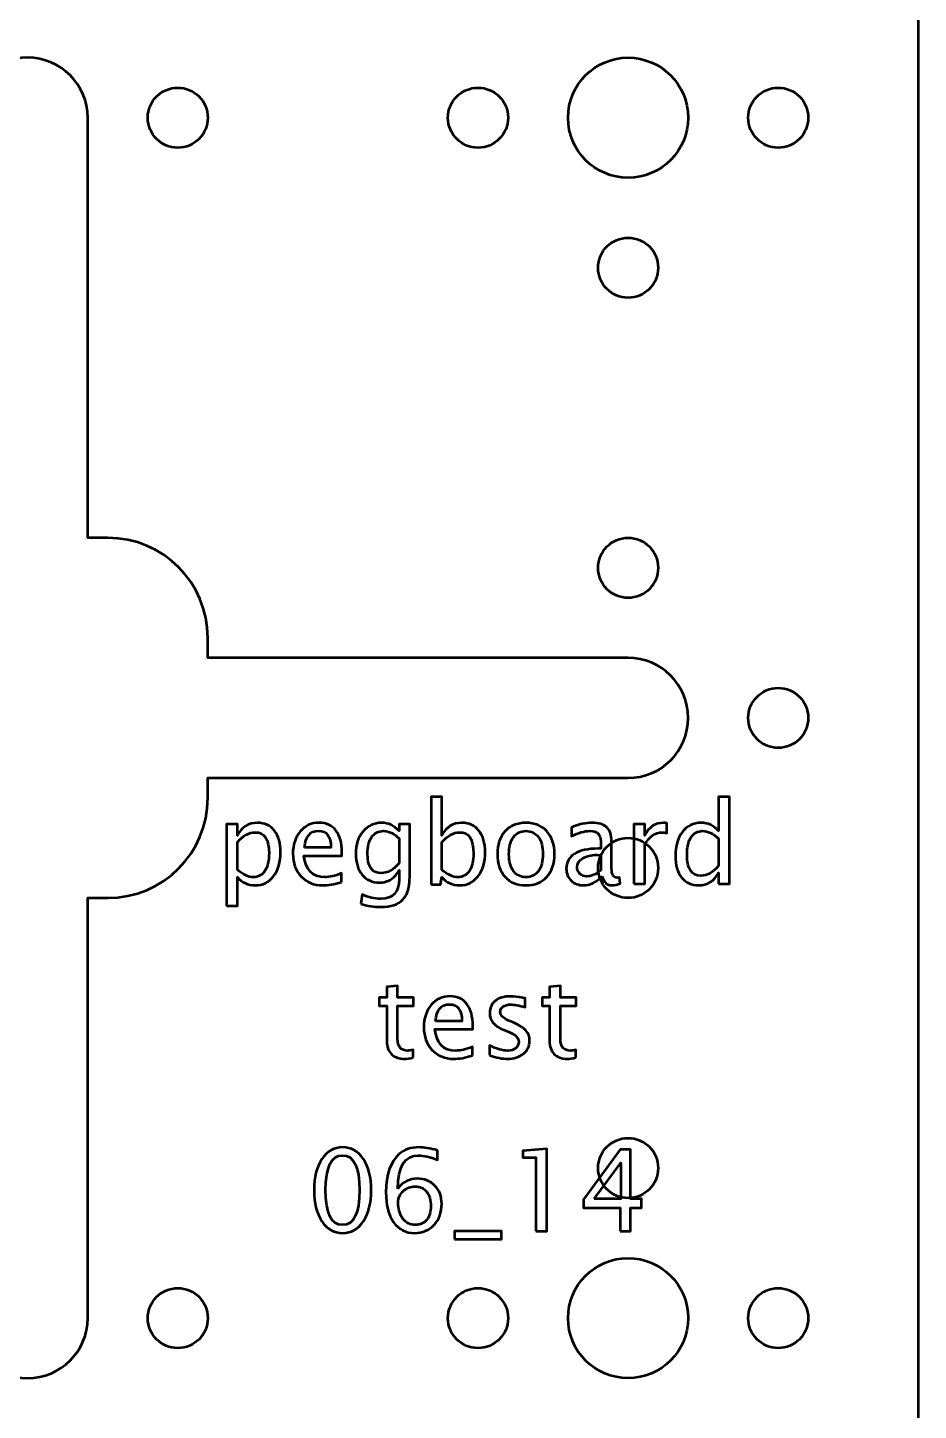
# Model space of a CAD drawing. Header units: centimetres. Extents: x -142 to 94, y -75 to 149.
# Drawn here: x 1.5 to 5.95, y 52.04 to 58.95 of the extents above; entities that cross this region are included whole.
import ezdxf

# ---------------------------------------------------------------- set-up
doc = ezdxf.new("R2010")
doc.units = ezdxf.units.CM
doc.header["$MEASUREMENT"] = 0
doc.layers.add('Layer 1', color=7, linetype='Continuous')

msp = doc.modelspace()

# ---------------------------------------------------------------- linework, layer by layer
at = {"layer": 'Layer 1', "lineweight": 53}
for centre, major_axis in [((4.50001, 58.49999), (0, 0.30001)), ((2.25, 58.5), (0, 0.15)), ((3.75, 58.5), (0, 0.15)), ((5.25, 58.5), (0, 0.15)), ((4.5, 57.75), (0, 0.15)), ((4.5, 56.25), (0, 0.15)), ((5.25, 55.5), (0, 0.15)), ((4.5, 54.75), (0, 0.15)), ((4.5, 53.25), (0, 0.15)), ((4.50001, 52.49999), (0, 0.30001)), ((2.25, 52.5), (0, 0.15)), ((3.75, 52.5), (0, 0.15)), ((5.25, 52.5), (0, 0.15))]:
    msp.add_ellipse(centre, major_axis=major_axis, ratio=1, dxfattribs=at)
for points, knots in [([(-2.95, 45.55), (-2.95, 45.55), (-2.95, 65.45), (-2.95, 65.45), (-2.95, 65.45), (-2.95, 65.72614), (-2.72614, 65.95), (-2.45, 65.95), (-2.45, 65.95), (-2.45, 65.95), (5.45, 65.95), (5.45, 65.95), (5.45, 65.95), (5.72614, 65.95), (5.95, 65.72614), (5.95, 65.45), (5.95, 65.45), (5.95, 65.45), (5.95, 45.55), (5.95, 45.55), (5.95, 45.55), (5.95, 45.27386), (5.72614, 45.05), (5.45, 45.05), (5.45, 45.05), (5.45, 45.05), (-2.45, 45.05), (-2.45, 45.05), (-2.45, 45.05), (-2.72614, 45.05), (-2.95, 45.27386), (-2.95, 45.55)], [0, 0, 0, 0, 0.1111111, 0.1111111, 0.1111111, 0.1111111, 0.2222222, 0.2222222, 0.2222222, 0.2222222, 0.3333333, 0.3333333, 0.3333333, 0.3333333, 0.4444444, 0.4444444, 0.4444444, 0.4444444, 0.5555556, 0.5555556, 0.5555556, 0.5555556, 0.6666667, 0.6666667, 0.6666667, 0.6666667, 0.7777778, 0.7777778, 0.7777778, 0.7777778, 1, 1, 1, 1]), ([(0.6, 55.1), (0.6, 55.1), (0.6, 55.2), (0.6, 55.2), (0.6, 55.2), (0.6, 55.2), (-1.5, 55.2), (-1.5, 55.2), (-1.5, 55.2), (-1.66569, 55.2), (-1.8, 55.33431), (-1.8, 55.5), (-1.8, 55.5), (-1.8, 55.66569), (-1.66569, 55.8), (-1.5, 55.8), (-1.5, 55.8), (-1.5, 55.8), (0.6, 55.8), (0.6, 55.8), (0.6, 55.8), (0.6, 55.8), (0.6, 55.9), (0.6, 55.9), (0.6, 55.9), (0.6, 56.17614), (0.82386, 56.4), (1.1, 56.4), (1.1, 56.4), (1.1, 56.4), (1.2, 56.4), (1.2, 56.4), (1.2, 56.4), (1.2, 56.4), (1.2, 58.5), (1.2, 58.5), (1.2, 58.5), (1.2, 58.66569), (1.33431, 58.8), (1.5, 58.8), (1.5, 58.8), (1.66569, 58.8), (1.8, 58.66569), (1.8, 58.5), (1.8, 58.5), (1.8, 58.5), (1.8, 56.4), (1.8, 56.4), (1.8, 56.4), (1.8, 56.4), (1.9, 56.4), (1.9, 56.4), (1.9, 56.4), (2.17614, 56.4), (2.4, 56.17614), (2.4, 55.9), (2.4, 55.9), (2.4, 55.9), (2.4, 55.8), (2.4, 55.8), (2.4, 55.8), (2.4, 55.8), (4.5, 55.8), (4.5, 55.8), (4.5, 55.8), (4.66569, 55.8), (4.8, 55.66569), (4.8, 55.5), (4.8, 55.5), (4.8, 55.33431), (4.66569, 55.2), (4.5, 55.2), (4.5, 55.2), (4.5, 55.2), (2.4, 55.2), (2.4, 55.2), (2.4, 55.2), (2.4, 55.2), (2.4, 55.1), (2.4, 55.1), (2.4, 55.1), (2.4, 54.82386), (2.17614, 54.6), (1.9, 54.6), (1.9, 54.6), (1.9, 54.6), (1.8, 54.6), (1.8, 54.6), (1.8, 54.6), (1.8, 54.6), (1.8, 52.5), (1.8, 52.5), (1.8, 52.5), (1.8, 52.33431), (1.66569, 52.2), (1.5, 52.2), (1.5, 52.2), (1.33431, 52.2), (1.2, 52.33431), (1.2, 52.5), (1.2, 52.5), (1.2, 52.5), (1.2, 54.6), (1.2, 54.6), (1.2, 54.6), (1.2, 54.6), (1.1, 54.6), (1.1, 54.6), (1.1, 54.6), (0.82386, 54.6), (0.6, 54.82386), (0.6, 55.1)], [0, 0, 0, 0, 0.0344828, 0.0344828, 0.0344828, 0.0344828, 0.0689655, 0.0689655, 0.0689655, 0.0689655, 0.1034483, 0.1034483, 0.1034483, 0.1034483, 0.137931, 0.137931, 0.137931, 0.137931, 0.1724138, 0.1724138, 0.1724138, 0.1724138, 0.2068966, 0.2068966, 0.2068966, 0.2068966, 0.2413793, 0.2413793, 0.2413793, 0.2413793, 0.2758621, 0.2758621, 0.2758621, 0.2758621, 0.3103448, 0.3103448, 0.3103448, 0.3103448, 0.3448276, 0.3448276, 0.3448276, 0.3448276, 0.3793103, 0.3793103, 0.3793103, 0.3793103, 0.4137931, 0.4137931, 0.4137931, 0.4137931, 0.4482759, 0.4482759, 0.4482759, 0.4482759, 0.4827586, 0.4827586, 0.4827586, 0.4827586, 0.5172414, 0.5172414, 0.5172414, 0.5172414, 0.5517241, 0.5517241, 0.5517241, 0.5517241, 0.5862069, 0.5862069, 0.5862069, 0.5862069, 0.6206897, 0.6206897, 0.6206897, 0.6206897, 0.6551724, 0.6551724, 0.6551724, 0.6551724, 0.6896552, 0.6896552, 0.6896552, 0.6896552, 0.7241379, 0.7241379, 0.7241379, 0.7241379, 0.7586207, 0.7586207, 0.7586207, 0.7586207, 0.7931034, 0.7931034, 0.7931034, 0.7931034, 0.8275862, 0.8275862, 0.8275862, 0.8275862, 0.862069, 0.862069, 0.862069, 0.862069, 0.8965517, 0.8965517, 0.8965517, 0.8965517, 0.9310345, 0.9310345, 0.9310345, 0.9310345, 1, 1, 1, 1])]:
    msp.add_open_spline(points, degree=3, knots=knots, dxfattribs=at)
at = {"layer": 'Layer 1', "color": 5, "lineweight": 53}
for points, knots in [([(3.5152, 54.66669), (3.5152, 54.66669), (3.5152, 55.10526), (3.5152, 55.10526), (3.5152, 55.10526), (3.5152, 55.10526), (3.56938, 55.10526), (3.56938, 55.10526), (3.56938, 55.10526), (3.56938, 55.10526), (3.56938, 54.9127), (3.56938, 54.9127), (3.56938, 54.9127), (3.59158, 54.95456), (3.62498, 54.97544), (3.66948, 54.97544), (3.66948, 54.97544), (3.70551, 54.97544), (3.73382, 54.96237), (3.75452, 54.93612), (3.75452, 54.93612), (3.77521, 54.90987), (3.78556, 54.87403), (3.78556, 54.82859), (3.78556, 54.82859), (3.78556, 54.77911), (3.7738, 54.73913), (3.75038, 54.70884), (3.75038, 54.70884), (3.72696, 54.67845), (3.6961, 54.66331), (3.65791, 54.66331), (3.65791, 54.66331), (3.62244, 54.66331), (3.5929, 54.67685), (3.56938, 54.70404), (3.56938, 54.70404), (3.56938, 54.70404), (3.5628, 54.66669), (3.5628, 54.66669), (3.5628, 54.66669), (3.5628, 54.66669), (3.5152, 54.66669), (3.5152, 54.66669)], [0, 0, 0, 0, 0.0833333, 0.0833333, 0.0833333, 0.0833333, 0.1666667, 0.1666667, 0.1666667, 0.1666667, 0.25, 0.25, 0.25, 0.25, 0.3333333, 0.3333333, 0.3333333, 0.3333333, 0.4166667, 0.4166667, 0.4166667, 0.4166667, 0.5, 0.5, 0.5, 0.5, 0.5833333, 0.5833333, 0.5833333, 0.5833333, 0.6666667, 0.6666667, 0.6666667, 0.6666667, 0.75, 0.75, 0.75, 0.75, 0.8333333, 0.8333333, 0.8333333, 0.8333333, 1, 1, 1, 1]), ([(4.95225, 54.67008), (4.95225, 54.67008), (4.95225, 54.72624), (4.95225, 54.72624), (4.95225, 54.72624), (4.93014, 54.68429), (4.89684, 54.66331), (4.85234, 54.66331), (4.85234, 54.66331), (4.81622, 54.66331), (4.78781, 54.67638), (4.76711, 54.70263), (4.76711, 54.70263), (4.74642, 54.72888), (4.73607, 54.76472), (4.73607, 54.81016), (4.73607, 54.81016), (4.73607, 54.85983), (4.74783, 54.89981), (4.77125, 54.9301), (4.77125, 54.9301), (4.79477, 54.9603), (4.82563, 54.97544), (4.86392, 54.97544), (4.86392, 54.97544), (4.89938, 54.97544), (4.92892, 54.9619), (4.95225, 54.93471), (4.95225, 54.93471), (4.95225, 54.93471), (4.95225, 55.10526), (4.95225, 55.10526), (4.95225, 55.10526), (4.95225, 55.10526), (5.00644, 55.10526), (5.00644, 55.10526), (5.00644, 55.10526), (5.00644, 55.10526), (5.00644, 54.67008), (5.00644, 54.67008), (5.00644, 54.67008), (5.00644, 54.67008), (4.95225, 54.67008), (4.95225, 54.67008)], [0, 0, 0, 0, 0.0833333, 0.0833333, 0.0833333, 0.0833333, 0.1666667, 0.1666667, 0.1666667, 0.1666667, 0.25, 0.25, 0.25, 0.25, 0.3333333, 0.3333333, 0.3333333, 0.3333333, 0.4166667, 0.4166667, 0.4166667, 0.4166667, 0.5, 0.5, 0.5, 0.5, 0.5833333, 0.5833333, 0.5833333, 0.5833333, 0.6666667, 0.6666667, 0.6666667, 0.6666667, 0.75, 0.75, 0.75, 0.75, 0.8333333, 0.8333333, 0.8333333, 0.8333333, 1, 1, 1, 1]), ([(2.49356, 54.56114), (2.49356, 54.56114), (2.49356, 54.96923), (2.49356, 54.96923), (2.49356, 54.96923), (2.49356, 54.96923), (2.54774, 54.96923), (2.54774, 54.96923), (2.54774, 54.96923), (2.54774, 54.96923), (2.54774, 54.9127), (2.54774, 54.9127), (2.54774, 54.9127), (2.56994, 54.95456), (2.60334, 54.97544), (2.64784, 54.97544), (2.64784, 54.97544), (2.68387, 54.97544), (2.71218, 54.96237), (2.73288, 54.93612), (2.73288, 54.93612), (2.75357, 54.90987), (2.76392, 54.87403), (2.76392, 54.82859), (2.76392, 54.82859), (2.76392, 54.77911), (2.75216, 54.73913), (2.72874, 54.70884), (2.72874, 54.70884), (2.70532, 54.67845), (2.67446, 54.66331), (2.63627, 54.66331), (2.63627, 54.66331), (2.6008, 54.66331), (2.57126, 54.67685), (2.54774, 54.70404), (2.54774, 54.70404), (2.54774, 54.70404), (2.54774, 54.56114), (2.54774, 54.56114), (2.54774, 54.56114), (2.54774, 54.56114), (2.49356, 54.56114), (2.49356, 54.56114)], [0, 0, 0, 0, 0.0833333, 0.0833333, 0.0833333, 0.0833333, 0.1666667, 0.1666667, 0.1666667, 0.1666667, 0.25, 0.25, 0.25, 0.25, 0.3333333, 0.3333333, 0.3333333, 0.3333333, 0.4166667, 0.4166667, 0.4166667, 0.4166667, 0.5, 0.5, 0.5, 0.5, 0.5833333, 0.5833333, 0.5833333, 0.5833333, 0.6666667, 0.6666667, 0.6666667, 0.6666667, 0.75, 0.75, 0.75, 0.75, 0.8333333, 0.8333333, 0.8333333, 0.8333333, 1, 1, 1, 1]), ([(3.06834, 54.67968), (3.03194, 54.66876), (3.0008, 54.66331), (2.97483, 54.66331), (2.97483, 54.66331), (2.93053, 54.66331), (2.8945, 54.67798), (2.86674, 54.70724), (2.86674, 54.70724), (2.83899, 54.7365), (2.82507, 54.77441), (2.82507, 54.82107), (2.82507, 54.82107), (2.82507, 54.86632), (2.8373, 54.90348), (2.86185, 54.93254), (2.86185, 54.93254), (2.88641, 54.96152), (2.91783, 54.97601), (2.95611, 54.97601), (2.95611, 54.97601), (2.99233, 54.97601), (3.02037, 54.96312), (3.04012, 54.93734), (3.04012, 54.93734), (3.05988, 54.91157), (3.06975, 54.87507), (3.06975, 54.82775), (3.06975, 54.82775), (3.06975, 54.82775), (3.06947, 54.81119), (3.06947, 54.81119), (3.06947, 54.81119), (3.06947, 54.81119), (2.88038, 54.81119), (2.88038, 54.81119), (2.88038, 54.81119), (2.88829, 54.73969), (2.92319, 54.70395), (2.98499, 54.70395), (2.98499, 54.70395), (3.00767, 54.70395), (3.03542, 54.71034), (3.06834, 54.72314), (3.06834, 54.72314), (3.06834, 54.72314), (3.06834, 54.67968), (3.06834, 54.67968)], [0, 0, 0, 0, 0.0769231, 0.0769231, 0.0769231, 0.0769231, 0.1538462, 0.1538462, 0.1538462, 0.1538462, 0.2307692, 0.2307692, 0.2307692, 0.2307692, 0.3076923, 0.3076923, 0.3076923, 0.3076923, 0.3846154, 0.3846154, 0.3846154, 0.3846154, 0.4615385, 0.4615385, 0.4615385, 0.4615385, 0.5384615, 0.5384615, 0.5384615, 0.5384615, 0.6153846, 0.6153846, 0.6153846, 0.6153846, 0.6923077, 0.6923077, 0.6923077, 0.6923077, 0.7692308, 0.7692308, 0.7692308, 0.7692308, 0.8461538, 0.8461538, 0.8461538, 0.8461538, 1, 1, 1, 1]), ([(3.1644, 54.57074), (3.1644, 54.57074), (3.17079, 54.61759), (3.17079, 54.61759), (3.17079, 54.61759), (3.20221, 54.60291), (3.23335, 54.59557), (3.26411, 54.59557), (3.26411, 54.59557), (3.32517, 54.59557), (3.35574, 54.62794), (3.35574, 54.69256), (3.35574, 54.69256), (3.35574, 54.69256), (3.35574, 54.7396), (3.35574, 54.7396), (3.35574, 54.7396), (3.34633, 54.71975), (3.33297, 54.70442), (3.31557, 54.69341), (3.31557, 54.69341), (3.29817, 54.6824), (3.27879, 54.67685), (3.25743, 54.67685), (3.25743, 54.67685), (3.22122, 54.67685), (3.19252, 54.68984), (3.17136, 54.7158), (3.17136, 54.7158), (3.15019, 54.74176), (3.13956, 54.77695), (3.13956, 54.82135), (3.13956, 54.82135), (3.13956, 54.86679), (3.1516, 54.90385), (3.17568, 54.93254), (3.17568, 54.93254), (3.19986, 54.96114), (3.231, 54.97544), (3.26929, 54.97544), (3.26929, 54.97544), (3.30278, 54.97544), (3.33166, 54.9619), (3.35574, 54.93471), (3.35574, 54.93471), (3.35574, 54.93471), (3.35574, 54.96923), (3.35574, 54.96923), (3.35574, 54.96923), (3.35574, 54.96923), (3.40993, 54.96923), (3.40993, 54.96923), (3.40993, 54.96923), (3.40993, 54.96923), (3.40993, 54.75174), (3.40993, 54.75174), (3.40993, 54.75174), (3.40993, 54.70498), (3.40748, 54.67036), (3.40259, 54.64788), (3.40259, 54.64788), (3.39779, 54.6254), (3.38857, 54.60696), (3.37521, 54.59266), (3.37521, 54.59266), (3.35151, 54.56754), (3.31444, 54.55493), (3.26411, 54.55493), (3.26411, 54.55493), (3.22959, 54.55493), (3.19638, 54.5602), (3.1644, 54.57074)], [0, 0, 0, 0, 0.0526316, 0.0526316, 0.0526316, 0.0526316, 0.1052632, 0.1052632, 0.1052632, 0.1052632, 0.1578947, 0.1578947, 0.1578947, 0.1578947, 0.2105263, 0.2105263, 0.2105263, 0.2105263, 0.2631579, 0.2631579, 0.2631579, 0.2631579, 0.3157895, 0.3157895, 0.3157895, 0.3157895, 0.3684211, 0.3684211, 0.3684211, 0.3684211, 0.4210526, 0.4210526, 0.4210526, 0.4210526, 0.4736842, 0.4736842, 0.4736842, 0.4736842, 0.5263158, 0.5263158, 0.5263158, 0.5263158, 0.5789474, 0.5789474, 0.5789474, 0.5789474, 0.6315789, 0.6315789, 0.6315789, 0.6315789, 0.6842105, 0.6842105, 0.6842105, 0.6842105, 0.7368421, 0.7368421, 0.7368421, 0.7368421, 0.7894737, 0.7894737, 0.7894737, 0.7894737, 0.8421053, 0.8421053, 0.8421053, 0.8421053, 0.8947368, 0.8947368, 0.8947368, 0.8947368, 1, 1, 1, 1]), ([(3.98951, 54.66331), (3.94558, 54.66331), (3.91077, 54.67732), (3.88519, 54.70536), (3.88519, 54.70536), (3.8595, 54.73339), (3.84671, 54.77149), (3.84671, 54.81956), (3.84671, 54.81956), (3.84671, 54.86754), (3.8595, 54.90555), (3.88519, 54.93349), (3.88519, 54.93349), (3.91077, 54.96143), (3.94558, 54.97544), (3.98951, 54.97544), (3.98951, 54.97544), (4.03345, 54.97544), (4.06825, 54.96143), (4.09384, 54.93349), (4.09384, 54.93349), (4.11952, 54.90555), (4.13232, 54.86754), (4.13232, 54.81956), (4.13232, 54.81956), (4.13232, 54.77149), (4.11952, 54.73339), (4.09384, 54.70536), (4.09384, 54.70536), (4.06825, 54.67732), (4.03345, 54.66331), (3.98951, 54.66331)], [0, 0, 0, 0, 0.1111111, 0.1111111, 0.1111111, 0.1111111, 0.2222222, 0.2222222, 0.2222222, 0.2222222, 0.3333333, 0.3333333, 0.3333333, 0.3333333, 0.4444444, 0.4444444, 0.4444444, 0.4444444, 0.5555556, 0.5555556, 0.5555556, 0.5555556, 0.6666667, 0.6666667, 0.6666667, 0.6666667, 0.7777778, 0.7777778, 0.7777778, 0.7777778, 1, 1, 1, 1]), ([(4.37135, 54.70818), (4.3388, 54.67826), (4.30748, 54.66331), (4.27737, 54.66331), (4.27737, 54.66331), (4.25263, 54.66331), (4.23203, 54.67102), (4.21576, 54.68654), (4.21576, 54.68654), (4.19939, 54.70206), (4.1912, 54.72163), (4.1912, 54.74524), (4.1912, 54.74524), (4.1912, 54.77789), (4.20494, 54.80301), (4.23241, 54.8205), (4.23241, 54.8205), (4.25988, 54.838), (4.29929, 54.84675), (4.35066, 54.84675), (4.35066, 54.84675), (4.35066, 54.84675), (4.36336, 54.84675), (4.36336, 54.84675), (4.36336, 54.84675), (4.36336, 54.84675), (4.36336, 54.88278), (4.36336, 54.88278), (4.36336, 54.88278), (4.36336, 54.91749), (4.34529, 54.9348), (4.30908, 54.9348), (4.30908, 54.9348), (4.28104, 54.9348), (4.25037, 54.92596), (4.21717, 54.90827), (4.21717, 54.90827), (4.21717, 54.90827), (4.21717, 54.95286), (4.21717, 54.95286), (4.21717, 54.95286), (4.25367, 54.96792), (4.2881, 54.97544), (4.32036, 54.97544), (4.32036, 54.97544), (4.35357, 54.97544), (4.37813, 54.96792), (4.39384, 54.95277), (4.39384, 54.95277), (4.40964, 54.93762), (4.41754, 54.91429), (4.41754, 54.88278), (4.41754, 54.88278), (4.41754, 54.88278), (4.41754, 54.7476), (4.41754, 54.7476), (4.41754, 54.7476), (4.41754, 54.71665), (4.42704, 54.70112), (4.44614, 54.70112), (4.44614, 54.70112), (4.44849, 54.70112), (4.45197, 54.7015), (4.45658, 54.70225), (4.45658, 54.70225), (4.45658, 54.70225), (4.46044, 54.67215), (4.46044, 54.67215), (4.46044, 54.67215), (4.44812, 54.66622), (4.43457, 54.66331), (4.41971, 54.66331), (4.41971, 54.66331), (4.3944, 54.66331), (4.37831, 54.67826), (4.37135, 54.70818)], [0, 0, 0, 0, 0.05, 0.05, 0.05, 0.05, 0.1, 0.1, 0.1, 0.1, 0.15, 0.15, 0.15, 0.15, 0.2, 0.2, 0.2, 0.2, 0.25, 0.25, 0.25, 0.25, 0.3, 0.3, 0.3, 0.3, 0.35, 0.35, 0.35, 0.35, 0.4, 0.4, 0.4, 0.4, 0.45, 0.45, 0.45, 0.45, 0.5, 0.5, 0.5, 0.5, 0.55, 0.55, 0.55, 0.55, 0.6, 0.6, 0.6, 0.6, 0.65, 0.65, 0.65, 0.65, 0.7, 0.7, 0.7, 0.7, 0.75, 0.75, 0.75, 0.75, 0.8, 0.8, 0.8, 0.8, 0.85, 0.85, 0.85, 0.85, 0.9, 0.9, 0.9, 0.9, 1, 1, 1, 1]), ([(4.52883, 54.67008), (4.52883, 54.67008), (4.52883, 54.96923), (4.52883, 54.96923), (4.52883, 54.96923), (4.52883, 54.96923), (4.58301, 54.96923), (4.58301, 54.96923), (4.58301, 54.96923), (4.58301, 54.96923), (4.58301, 54.9127), (4.58301, 54.9127), (4.58301, 54.9127), (4.60456, 54.95456), (4.63579, 54.97544), (4.6768, 54.97544), (4.6768, 54.97544), (4.68235, 54.97544), (4.68819, 54.97497), (4.69421, 54.97403), (4.69421, 54.97403), (4.69421, 54.97403), (4.69421, 54.92333), (4.69421, 54.92333), (4.69421, 54.92333), (4.6848, 54.92643), (4.67652, 54.92803), (4.66937, 54.92803), (4.66937, 54.92803), (4.63494, 54.92803), (4.60615, 54.90771), (4.58301, 54.86698), (4.58301, 54.86698), (4.58301, 54.86698), (4.58301, 54.67008), (4.58301, 54.67008), (4.58301, 54.67008), (4.58301, 54.67008), (4.52883, 54.67008), (4.52883, 54.67008)], [0, 0, 0, 0, 0.0909091, 0.0909091, 0.0909091, 0.0909091, 0.1818182, 0.1818182, 0.1818182, 0.1818182, 0.2727273, 0.2727273, 0.2727273, 0.2727273, 0.3636364, 0.3636364, 0.3636364, 0.3636364, 0.4545455, 0.4545455, 0.4545455, 0.4545455, 0.5454545, 0.5454545, 0.5454545, 0.5454545, 0.6363636, 0.6363636, 0.6363636, 0.6363636, 0.7272727, 0.7272727, 0.7272727, 0.7272727, 0.8181818, 0.8181818, 0.8181818, 0.8181818, 1, 1, 1, 1]), ([(2.54774, 54.74139), (2.57568, 54.71646), (2.60231, 54.70395), (2.62761, 54.70395), (2.62761, 54.70395), (2.65254, 54.70395), (2.67183, 54.71439), (2.68537, 54.73518), (2.68537, 54.73518), (2.69901, 54.75597), (2.70579, 54.78523), (2.70579, 54.82304), (2.70579, 54.82304), (2.70579, 54.89303), (2.68264, 54.92803), (2.63636, 54.92803), (2.63636, 54.92803), (2.60607, 54.92803), (2.57653, 54.91166), (2.54774, 54.87883), (2.54774, 54.87883), (2.54774, 54.87883), (2.54774, 54.74139), (2.54774, 54.74139)], [0, 0, 0, 0, 0.1428571, 0.1428571, 0.1428571, 0.1428571, 0.2857143, 0.2857143, 0.2857143, 0.2857143, 0.4285714, 0.4285714, 0.4285714, 0.4285714, 0.5714286, 0.5714286, 0.5714286, 0.5714286, 0.7142857, 0.7142857, 0.7142857, 0.7142857, 1, 1, 1, 1]), ([(2.88321, 54.85183), (2.88321, 54.85183), (3.01529, 54.85183), (3.01529, 54.85183), (3.01529, 54.85183), (3.01529, 54.90752), (2.9945, 54.93537), (2.95301, 54.93537), (2.95301, 54.93537), (2.91124, 54.93537), (2.888, 54.90752), (2.88321, 54.85183)], [0, 0, 0, 0, 0.25, 0.25, 0.25, 0.25, 0.5, 0.5, 0.5, 0.5, 1, 1, 1, 1]), ([(3.35574, 54.77356), (3.35574, 54.77356), (3.35574, 54.89764), (3.35574, 54.89764), (3.35574, 54.89764), (3.33185, 54.92238), (3.30579, 54.9348), (3.27766, 54.9348), (3.27766, 54.9348), (3.25264, 54.9348), (3.23307, 54.92483), (3.21896, 54.90479), (3.21896, 54.90479), (3.20475, 54.88485), (3.1977, 54.8571), (3.1977, 54.82173), (3.1977, 54.82173), (3.1977, 54.75672), (3.22075, 54.72427), (3.26694, 54.72427), (3.26694, 54.72427), (3.29836, 54.72427), (3.32799, 54.74073), (3.35574, 54.77356)], [0, 0, 0, 0, 0.1428571, 0.1428571, 0.1428571, 0.1428571, 0.2857143, 0.2857143, 0.2857143, 0.2857143, 0.4285714, 0.4285714, 0.4285714, 0.4285714, 0.5714286, 0.5714286, 0.5714286, 0.5714286, 0.7142857, 0.7142857, 0.7142857, 0.7142857, 1, 1, 1, 1]), ([(3.56938, 54.74139), (3.59732, 54.71646), (3.62395, 54.70395), (3.64925, 54.70395), (3.64925, 54.70395), (3.67418, 54.70395), (3.69347, 54.71439), (3.70701, 54.73518), (3.70701, 54.73518), (3.72065, 54.75597), (3.72743, 54.78523), (3.72743, 54.82304), (3.72743, 54.82304), (3.72743, 54.89303), (3.70428, 54.92803), (3.658, 54.92803), (3.658, 54.92803), (3.62771, 54.92803), (3.59817, 54.91166), (3.56938, 54.87883), (3.56938, 54.87883), (3.56938, 54.87883), (3.56938, 54.74139), (3.56938, 54.74139)], [0, 0, 0, 0, 0.1428571, 0.1428571, 0.1428571, 0.1428571, 0.2857143, 0.2857143, 0.2857143, 0.2857143, 0.4285714, 0.4285714, 0.4285714, 0.4285714, 0.5714286, 0.5714286, 0.5714286, 0.5714286, 0.7142857, 0.7142857, 0.7142857, 0.7142857, 1, 1, 1, 1]), ([(3.98942, 54.70395), (4.01623, 54.70395), (4.03711, 54.71401), (4.05198, 54.73424), (4.05198, 54.73424), (4.06675, 54.75437), (4.07418, 54.78287), (4.07418, 54.81956), (4.07418, 54.81956), (4.07418, 54.85616), (4.06675, 54.88457), (4.05198, 54.9047), (4.05198, 54.9047), (4.03711, 54.92474), (4.01623, 54.9348), (3.98942, 54.9348), (3.98942, 54.9348), (3.96251, 54.9348), (3.94163, 54.92474), (3.92695, 54.9047), (3.92695, 54.9047), (3.91218, 54.88457), (3.90485, 54.85616), (3.90485, 54.81956), (3.90485, 54.81956), (3.90485, 54.78287), (3.91218, 54.75437), (3.92695, 54.73424), (3.92695, 54.73424), (3.94163, 54.71401), (3.96251, 54.70395), (3.98942, 54.70395)], [0, 0, 0, 0, 0.1111111, 0.1111111, 0.1111111, 0.1111111, 0.2222222, 0.2222222, 0.2222222, 0.2222222, 0.3333333, 0.3333333, 0.3333333, 0.3333333, 0.4444444, 0.4444444, 0.4444444, 0.4444444, 0.5555556, 0.5555556, 0.5555556, 0.5555556, 0.6666667, 0.6666667, 0.6666667, 0.6666667, 0.7777778, 0.7777778, 0.7777778, 0.7777778, 1, 1, 1, 1]), ([(4.95225, 54.89764), (4.92412, 54.92238), (4.8975, 54.9348), (4.87229, 54.9348), (4.87229, 54.9348), (4.84745, 54.9348), (4.82826, 54.92445), (4.81462, 54.90366), (4.81462, 54.90366), (4.80098, 54.88297), (4.79421, 54.85362), (4.79421, 54.81561), (4.79421, 54.81561), (4.79421, 54.74571), (4.81735, 54.71072), (4.86373, 54.71072), (4.86373, 54.71072), (4.89383, 54.71072), (4.92337, 54.72718), (4.95225, 54.76001), (4.95225, 54.76001), (4.95225, 54.76001), (4.95225, 54.89764), (4.95225, 54.89764)], [0, 0, 0, 0, 0.1428571, 0.1428571, 0.1428571, 0.1428571, 0.2857143, 0.2857143, 0.2857143, 0.2857143, 0.4285714, 0.4285714, 0.4285714, 0.4285714, 0.5714286, 0.5714286, 0.5714286, 0.5714286, 0.7142857, 0.7142857, 0.7142857, 0.7142857, 1, 1, 1, 1]), ([(4.36336, 54.73772), (4.36336, 54.73772), (4.36336, 54.81458), (4.36336, 54.81458), (4.36336, 54.81458), (4.36336, 54.81458), (4.34595, 54.81514), (4.34595, 54.81514), (4.34595, 54.81514), (4.31585, 54.81514), (4.29158, 54.80959), (4.27305, 54.79849), (4.27305, 54.79849), (4.25461, 54.7873), (4.24539, 54.77253), (4.24539, 54.75409), (4.24539, 54.75409), (4.24539, 54.7412), (4.25, 54.73029), (4.25912, 54.72135), (4.25912, 54.72135), (4.26834, 54.71241), (4.27954, 54.7079), (4.2928, 54.7079), (4.2928, 54.7079), (4.31538, 54.7079), (4.3389, 54.71787), (4.36336, 54.73772)], [0, 0, 0, 0, 0.125, 0.125, 0.125, 0.125, 0.25, 0.25, 0.25, 0.25, 0.375, 0.375, 0.375, 0.375, 0.5, 0.5, 0.5, 0.5, 0.625, 0.625, 0.625, 0.625, 0.75, 0.75, 0.75, 0.75, 1, 1, 1, 1]), ([(3.42582, 53.80282), (3.40907, 53.79821), (3.39449, 53.79596), (3.38217, 53.79596), (3.38217, 53.79596), (3.35451, 53.79596), (3.33297, 53.80386), (3.31754, 53.81966), (3.31754, 53.81966), (3.30202, 53.83547), (3.2943, 53.85739), (3.2943, 53.88551), (3.2943, 53.88551), (3.2943, 53.88551), (3.2943, 54.06124), (3.2943, 54.06124), (3.2943, 54.06124), (3.2943, 54.06124), (3.25686, 54.06124), (3.25686, 54.06124), (3.25686, 54.06124), (3.25686, 54.06124), (3.25686, 54.10188), (3.25686, 54.10188), (3.25686, 54.10188), (3.25686, 54.10188), (3.2943, 54.10188), (3.2943, 54.10188), (3.2943, 54.10188), (3.2943, 54.10188), (3.2943, 54.15598), (3.2943, 54.15598), (3.2943, 54.15598), (3.2943, 54.15598), (3.34849, 54.16115), (3.34849, 54.16115), (3.34849, 54.16115), (3.34849, 54.16115), (3.34849, 54.10188), (3.34849, 54.10188), (3.34849, 54.10188), (3.34849, 54.10188), (3.42695, 54.10188), (3.42695, 54.10188), (3.42695, 54.10188), (3.42695, 54.10188), (3.42695, 54.06124), (3.42695, 54.06124), (3.42695, 54.06124), (3.42695, 54.06124), (3.34849, 54.06124), (3.34849, 54.06124), (3.34849, 54.06124), (3.34849, 54.06124), (3.34849, 53.8953), (3.34849, 53.8953), (3.34849, 53.8953), (3.34849, 53.85616), (3.36552, 53.8366), (3.39948, 53.8366), (3.39948, 53.8366), (3.40672, 53.8366), (3.41547, 53.83782), (3.42582, 53.84017), (3.42582, 53.84017), (3.42582, 53.84017), (3.42582, 53.80282), (3.42582, 53.80282)], [0, 0, 0, 0, 0.0555556, 0.0555556, 0.0555556, 0.0555556, 0.1111111, 0.1111111, 0.1111111, 0.1111111, 0.1666667, 0.1666667, 0.1666667, 0.1666667, 0.2222222, 0.2222222, 0.2222222, 0.2222222, 0.2777778, 0.2777778, 0.2777778, 0.2777778, 0.3333333, 0.3333333, 0.3333333, 0.3333333, 0.3888889, 0.3888889, 0.3888889, 0.3888889, 0.4444444, 0.4444444, 0.4444444, 0.4444444, 0.5, 0.5, 0.5, 0.5, 0.5555556, 0.5555556, 0.5555556, 0.5555556, 0.6111111, 0.6111111, 0.6111111, 0.6111111, 0.6666667, 0.6666667, 0.6666667, 0.6666667, 0.7222222, 0.7222222, 0.7222222, 0.7222222, 0.7777778, 0.7777778, 0.7777778, 0.7777778, 0.8333333, 0.8333333, 0.8333333, 0.8333333, 0.8888889, 0.8888889, 0.8888889, 0.8888889, 1, 1, 1, 1]), ([(4.23918, 53.80282), (4.22243, 53.79821), (4.20785, 53.79596), (4.19553, 53.79596), (4.19553, 53.79596), (4.16787, 53.79596), (4.14633, 53.80386), (4.1309, 53.81966), (4.1309, 53.81966), (4.11538, 53.83547), (4.10766, 53.85739), (4.10766, 53.88551), (4.10766, 53.88551), (4.10766, 53.88551), (4.10766, 54.06124), (4.10766, 54.06124), (4.10766, 54.06124), (4.10766, 54.06124), (4.07022, 54.06124), (4.07022, 54.06124), (4.07022, 54.06124), (4.07022, 54.06124), (4.07022, 54.10188), (4.07022, 54.10188), (4.07022, 54.10188), (4.07022, 54.10188), (4.10766, 54.10188), (4.10766, 54.10188), (4.10766, 54.10188), (4.10766, 54.10188), (4.10766, 54.15598), (4.10766, 54.15598), (4.10766, 54.15598), (4.10766, 54.15598), (4.16185, 54.16115), (4.16185, 54.16115), (4.16185, 54.16115), (4.16185, 54.16115), (4.16185, 54.10188), (4.16185, 54.10188), (4.16185, 54.10188), (4.16185, 54.10188), (4.24031, 54.10188), (4.24031, 54.10188), (4.24031, 54.10188), (4.24031, 54.10188), (4.24031, 54.06124), (4.24031, 54.06124), (4.24031, 54.06124), (4.24031, 54.06124), (4.16185, 54.06124), (4.16185, 54.06124), (4.16185, 54.06124), (4.16185, 54.06124), (4.16185, 53.8953), (4.16185, 53.8953), (4.16185, 53.8953), (4.16185, 53.85616), (4.17888, 53.8366), (4.21284, 53.8366), (4.21284, 53.8366), (4.22008, 53.8366), (4.22883, 53.83782), (4.23918, 53.84017), (4.23918, 53.84017), (4.23918, 53.84017), (4.23918, 53.80282), (4.23918, 53.80282)], [0, 0, 0, 0, 0.0555556, 0.0555556, 0.0555556, 0.0555556, 0.1111111, 0.1111111, 0.1111111, 0.1111111, 0.1666667, 0.1666667, 0.1666667, 0.1666667, 0.2222222, 0.2222222, 0.2222222, 0.2222222, 0.2777778, 0.2777778, 0.2777778, 0.2777778, 0.3333333, 0.3333333, 0.3333333, 0.3333333, 0.3888889, 0.3888889, 0.3888889, 0.3888889, 0.4444444, 0.4444444, 0.4444444, 0.4444444, 0.5, 0.5, 0.5, 0.5, 0.5555556, 0.5555556, 0.5555556, 0.5555556, 0.6111111, 0.6111111, 0.6111111, 0.6111111, 0.6666667, 0.6666667, 0.6666667, 0.6666667, 0.7222222, 0.7222222, 0.7222222, 0.7222222, 0.7777778, 0.7777778, 0.7777778, 0.7777778, 0.8333333, 0.8333333, 0.8333333, 0.8333333, 0.8888889, 0.8888889, 0.8888889, 0.8888889, 1, 1, 1, 1]), ([(3.72271, 53.81233), (3.68631, 53.80141), (3.65517, 53.79596), (3.6292, 53.79596), (3.6292, 53.79596), (3.5849, 53.79596), (3.54887, 53.81063), (3.52111, 53.83989), (3.52111, 53.83989), (3.49336, 53.86915), (3.47944, 53.90706), (3.47944, 53.95372), (3.47944, 53.95372), (3.47944, 53.99897), (3.49167, 54.03613), (3.51622, 54.06519), (3.51622, 54.06519), (3.54078, 54.09417), (3.5722, 54.10866), (3.61048, 54.10866), (3.61048, 54.10866), (3.6467, 54.10866), (3.67474, 54.09577), (3.69449, 54.06999), (3.69449, 54.06999), (3.71425, 54.04422), (3.72412, 54.00772), (3.72412, 53.9604), (3.72412, 53.9604), (3.72412, 53.9604), (3.72384, 53.94384), (3.72384, 53.94384), (3.72384, 53.94384), (3.72384, 53.94384), (3.53475, 53.94384), (3.53475, 53.94384), (3.53475, 53.94384), (3.54266, 53.87234), (3.57756, 53.8366), (3.63936, 53.8366), (3.63936, 53.8366), (3.66204, 53.8366), (3.68979, 53.84299), (3.72271, 53.85579), (3.72271, 53.85579), (3.72271, 53.85579), (3.72271, 53.81233), (3.72271, 53.81233)], [0, 0, 0, 0, 0.0769231, 0.0769231, 0.0769231, 0.0769231, 0.1538462, 0.1538462, 0.1538462, 0.1538462, 0.2307692, 0.2307692, 0.2307692, 0.2307692, 0.3076923, 0.3076923, 0.3076923, 0.3076923, 0.3846154, 0.3846154, 0.3846154, 0.3846154, 0.4615385, 0.4615385, 0.4615385, 0.4615385, 0.5384615, 0.5384615, 0.5384615, 0.5384615, 0.6153846, 0.6153846, 0.6153846, 0.6153846, 0.6923077, 0.6923077, 0.6923077, 0.6923077, 0.7692308, 0.7692308, 0.7692308, 0.7692308, 0.8461538, 0.8461538, 0.8461538, 0.8461538, 1, 1, 1, 1]), ([(3.53758, 53.98448), (3.53758, 53.98448), (3.66966, 53.98448), (3.66966, 53.98448), (3.66966, 53.98448), (3.66966, 54.04017), (3.64887, 54.06802), (3.60738, 54.06802), (3.60738, 54.06802), (3.56561, 54.06802), (3.54237, 54.04017), (3.53758, 53.98448)], [0, 0, 0, 0, 0.25, 0.25, 0.25, 0.25, 0.5, 0.5, 0.5, 0.5, 1, 1, 1, 1]), ([(3.80691, 53.81345), (3.80691, 53.81345), (3.80691, 53.86313), (3.80691, 53.86313), (3.80691, 53.86313), (3.84238, 53.84544), (3.87314, 53.8366), (3.89939, 53.8366), (3.89939, 53.8366), (3.915, 53.8366), (3.92798, 53.84083), (3.93824, 53.8493), (3.93824, 53.8493), (3.94849, 53.85767), (3.95367, 53.86821), (3.95367, 53.8809), (3.95367, 53.8809), (3.95367, 53.89944), (3.93927, 53.91477), (3.91049, 53.92691), (3.91049, 53.92691), (3.91049, 53.92691), (3.87878, 53.94036), (3.87878, 53.94036), (3.87878, 53.94036), (3.83203, 53.95974), (3.80861, 53.98777), (3.80861, 54.02418), (3.80861, 54.02418), (3.80861, 54.05024), (3.81782, 54.07074), (3.83626, 54.0857), (3.83626, 54.0857), (3.8547, 54.10066), (3.88001, 54.10809), (3.91209, 54.10809), (3.91209, 54.10809), (3.92874, 54.10809), (3.94943, 54.10583), (3.97399, 54.10122), (3.97399, 54.10122), (3.97399, 54.10122), (3.98527, 54.09906), (3.98527, 54.09906), (3.98527, 54.09906), (3.98527, 54.09906), (3.98527, 54.05391), (3.98527, 54.05391), (3.98527, 54.05391), (3.95508, 54.06294), (3.93099, 54.06745), (3.91303, 54.06745), (3.91303, 54.06745), (3.89722, 54.06745), (3.88471, 54.06397), (3.87521, 54.0571), (3.87521, 54.0571), (3.8658, 54.05024), (3.8611, 54.04102), (3.8611, 54.02945), (3.8611, 54.02945), (3.8611, 54.01317), (3.87427, 53.99934), (3.9007, 53.98815), (3.9007, 53.98815), (3.9007, 53.98815), (3.92676, 53.97714), (3.92676, 53.97714), (3.92676, 53.97714), (3.9563, 53.96472), (3.97718, 53.95155), (3.98941, 53.93773), (3.98941, 53.93773), (4.00174, 53.9239), (4.00785, 53.90659), (4.00785, 53.88589), (4.00785, 53.88589), (4.00785, 53.85964), (3.9975, 53.8381), (3.97671, 53.82126), (3.97671, 53.82126), (3.95602, 53.80442), (3.92949, 53.79596), (3.89722, 53.79596), (3.89722, 53.79596), (3.87239, 53.79596), (3.84238, 53.80179), (3.80691, 53.81345)], [0, 0, 0, 0, 0.0434783, 0.0434783, 0.0434783, 0.0434783, 0.0869565, 0.0869565, 0.0869565, 0.0869565, 0.1304348, 0.1304348, 0.1304348, 0.1304348, 0.173913, 0.173913, 0.173913, 0.173913, 0.2173913, 0.2173913, 0.2173913, 0.2173913, 0.2608696, 0.2608696, 0.2608696, 0.2608696, 0.3043478, 0.3043478, 0.3043478, 0.3043478, 0.3478261, 0.3478261, 0.3478261, 0.3478261, 0.3913043, 0.3913043, 0.3913043, 0.3913043, 0.4347826, 0.4347826, 0.4347826, 0.4347826, 0.4782609, 0.4782609, 0.4782609, 0.4782609, 0.5217391, 0.5217391, 0.5217391, 0.5217391, 0.5652174, 0.5652174, 0.5652174, 0.5652174, 0.6086957, 0.6086957, 0.6086957, 0.6086957, 0.6521739, 0.6521739, 0.6521739, 0.6521739, 0.6956522, 0.6956522, 0.6956522, 0.6956522, 0.7391304, 0.7391304, 0.7391304, 0.7391304, 0.7826087, 0.7826087, 0.7826087, 0.7826087, 0.826087, 0.826087, 0.826087, 0.826087, 0.8695652, 0.8695652, 0.8695652, 0.8695652, 0.9130435, 0.9130435, 0.9130435, 0.9130435, 1, 1, 1, 1]), ([(3.07352, 52.92522), (3.03072, 52.92522), (2.99619, 52.94488), (2.97004, 52.98411), (2.97004, 52.98411), (2.9438, 53.02334), (2.93072, 53.07508), (2.93072, 53.13943), (2.93072, 53.13943), (2.93072, 53.20377), (2.9438, 53.25551), (2.97004, 53.29474), (2.97004, 53.29474), (2.99619, 53.33397), (3.03072, 53.35363), (3.07352, 53.35363), (3.07352, 53.35363), (3.11651, 53.35363), (3.15104, 53.33406), (3.17719, 53.29493), (3.17719, 53.29493), (3.20325, 53.25579), (3.21633, 53.20396), (3.21633, 53.13943), (3.21633, 53.13943), (3.21633, 53.07508), (3.20325, 53.02334), (3.17719, 52.98411), (3.17719, 52.98411), (3.15104, 52.94488), (3.11651, 52.92522), (3.07352, 52.92522)], [0, 0, 0, 0, 0.1111111, 0.1111111, 0.1111111, 0.1111111, 0.2222222, 0.2222222, 0.2222222, 0.2222222, 0.3333333, 0.3333333, 0.3333333, 0.3333333, 0.4444444, 0.4444444, 0.4444444, 0.4444444, 0.5555556, 0.5555556, 0.5555556, 0.5555556, 0.6666667, 0.6666667, 0.6666667, 0.6666667, 0.7777778, 0.7777778, 0.7777778, 0.7777778, 1, 1, 1, 1]), ([(3.34915, 53.14686), (3.37512, 53.18044), (3.40776, 53.19728), (3.44708, 53.19728), (3.44708, 53.19728), (3.48274, 53.19728), (3.5119, 53.18552), (3.53467, 53.16191), (3.53467, 53.16191), (3.55734, 53.1383), (3.56872, 53.108), (3.56872, 53.07103), (3.56872, 53.07103), (3.56872, 53.02861), (3.55602, 52.99371), (3.53053, 52.96633), (3.53053, 52.96633), (3.50503, 52.93895), (3.47267, 52.92522), (3.43326, 52.92522), (3.43326, 52.92522), (3.38848, 52.92522), (3.35329, 52.94338), (3.32799, 52.97959), (3.32799, 52.97959), (3.30259, 53.01591), (3.28989, 53.06614), (3.28989, 53.13021), (3.28989, 53.13021), (3.28989, 53.21657), (3.31209, 53.27988), (3.3564, 53.32033), (3.3564, 53.32033), (3.38048, 53.34253), (3.41378, 53.35363), (3.45621, 53.35363), (3.45621, 53.35363), (3.48086, 53.35363), (3.51143, 53.34855), (3.54784, 53.33839), (3.54784, 53.33839), (3.54784, 53.33839), (3.54784, 53.29098), (3.54784, 53.29098), (3.54784, 53.29098), (3.50936, 53.30565), (3.47775, 53.31299), (3.45292, 53.31299), (3.45292, 53.31299), (3.38377, 53.31299), (3.34915, 53.25758), (3.34915, 53.14686)], [0, 0, 0, 0, 0.0714286, 0.0714286, 0.0714286, 0.0714286, 0.1428571, 0.1428571, 0.1428571, 0.1428571, 0.2142857, 0.2142857, 0.2142857, 0.2142857, 0.2857143, 0.2857143, 0.2857143, 0.2857143, 0.3571429, 0.3571429, 0.3571429, 0.3571429, 0.4285714, 0.4285714, 0.4285714, 0.4285714, 0.5, 0.5, 0.5, 0.5, 0.5714286, 0.5714286, 0.5714286, 0.5714286, 0.6428571, 0.6428571, 0.6428571, 0.6428571, 0.7142857, 0.7142857, 0.7142857, 0.7142857, 0.7857143, 0.7857143, 0.7857143, 0.7857143, 0.8571429, 0.8571429, 0.8571429, 0.8571429, 1, 1, 1, 1]), ([(3.07343, 52.96586), (3.12997, 52.96586), (3.15819, 53.02371), (3.15819, 53.13943), (3.15819, 53.13943), (3.15819, 53.25514), (3.12997, 53.31299), (3.07343, 53.31299), (3.07343, 53.31299), (3.01708, 53.31299), (2.98886, 53.25514), (2.98886, 53.13943), (2.98886, 53.13943), (2.98886, 53.02371), (3.01708, 52.96586), (3.07343, 52.96586)], [0, 0, 0, 0, 0.2, 0.2, 0.2, 0.2, 0.4, 0.4, 0.4, 0.4, 0.6, 0.6, 0.6, 0.6, 1, 1, 1, 1]), ([(4.03908, 52.93538), (4.03908, 52.93538), (4.03908, 53.30283), (4.03908, 53.30283), (4.03908, 53.30283), (4.03908, 53.30283), (3.97417, 53.30283), (3.97417, 53.30283), (3.97417, 53.30283), (3.97417, 53.30283), (3.97417, 53.3367), (3.97417, 53.3367), (3.97417, 53.3367), (3.97417, 53.3367), (4.09327, 53.34686), (4.09327, 53.34686), (4.09327, 53.34686), (4.09327, 53.34686), (4.09327, 52.93538), (4.09327, 52.93538), (4.09327, 52.93538), (4.09327, 52.93538), (4.03908, 52.93538), (4.03908, 52.93538)], [0, 0, 0, 0, 0.1428571, 0.1428571, 0.1428571, 0.1428571, 0.2857143, 0.2857143, 0.2857143, 0.2857143, 0.4285714, 0.4285714, 0.4285714, 0.4285714, 0.5714286, 0.5714286, 0.5714286, 0.5714286, 0.7142857, 0.7142857, 0.7142857, 0.7142857, 1, 1, 1, 1]), ([(4.4609, 52.93538), (4.4609, 52.93538), (4.4609, 53.05109), (4.4609, 53.05109), (4.4609, 53.05109), (4.4609, 53.05109), (4.2769, 53.05109), (4.2769, 53.05109), (4.2769, 53.05109), (4.2769, 53.05109), (4.2769, 53.09229), (4.2769, 53.09229), (4.2769, 53.09229), (4.2769, 53.09229), (4.4609, 53.34347), (4.4609, 53.34347), (4.4609, 53.34347), (4.4609, 53.34347), (4.5117, 53.34347), (4.5117, 53.34347), (4.5117, 53.34347), (4.5117, 53.34347), (4.5117, 53.09568), (4.5117, 53.09568), (4.5117, 53.09568), (4.5117, 53.09568), (4.56645, 53.09568), (4.56645, 53.09568), (4.56645, 53.09568), (4.56645, 53.09568), (4.56645, 53.05109), (4.56645, 53.05109), (4.56645, 53.05109), (4.56645, 53.05109), (4.5117, 53.05109), (4.5117, 53.05109), (4.5117, 53.05109), (4.5117, 53.05109), (4.5117, 52.93538), (4.5117, 52.93538), (4.5117, 52.93538), (4.5117, 52.93538), (4.4609, 52.93538), (4.4609, 52.93538)], [0, 0, 0, 0, 0.0833333, 0.0833333, 0.0833333, 0.0833333, 0.1666667, 0.1666667, 0.1666667, 0.1666667, 0.25, 0.25, 0.25, 0.25, 0.3333333, 0.3333333, 0.3333333, 0.3333333, 0.4166667, 0.4166667, 0.4166667, 0.4166667, 0.5, 0.5, 0.5, 0.5, 0.5833333, 0.5833333, 0.5833333, 0.5833333, 0.6666667, 0.6666667, 0.6666667, 0.6666667, 0.75, 0.75, 0.75, 0.75, 0.8333333, 0.8333333, 0.8333333, 0.8333333, 1, 1, 1, 1]), ([(4.33042, 53.09568), (4.33042, 53.09568), (4.46429, 53.09568), (4.46429, 53.09568), (4.46429, 53.09568), (4.46429, 53.09568), (4.46429, 53.27649), (4.46429, 53.27649), (4.46429, 53.27649), (4.46429, 53.27649), (4.33042, 53.09568), (4.33042, 53.09568)], [0, 0, 0, 0, 0.25, 0.25, 0.25, 0.25, 0.5, 0.5, 0.5, 0.5, 1, 1, 1, 1]), ([(3.51453, 53.06031), (3.51453, 53.09051), (3.50757, 53.1144), (3.49356, 53.13199), (3.49356, 53.13199), (3.47954, 53.14958), (3.46035, 53.15833), (3.43598, 53.15833), (3.43598, 53.15833), (3.41275, 53.15833), (3.3929, 53.15062), (3.37634, 53.1351), (3.37634, 53.1351), (3.35969, 53.11967), (3.35141, 53.10104), (3.35141, 53.07931), (3.35141, 53.07931), (3.35141, 53.04507), (3.35931, 53.0176), (3.37502, 52.9969), (3.37502, 52.9969), (3.39083, 52.97621), (3.41171, 52.96586), (3.43768, 52.96586), (3.43768, 52.96586), (3.46129, 52.96586), (3.48001, 52.97433), (3.49384, 52.99126), (3.49384, 52.99126), (3.50767, 53.00819), (3.51453, 53.03124), (3.51453, 53.06031)], [0, 0, 0, 0, 0.1111111, 0.1111111, 0.1111111, 0.1111111, 0.2222222, 0.2222222, 0.2222222, 0.2222222, 0.3333333, 0.3333333, 0.3333333, 0.3333333, 0.4444444, 0.4444444, 0.4444444, 0.4444444, 0.5555556, 0.5555556, 0.5555556, 0.5555556, 0.6666667, 0.6666667, 0.6666667, 0.6666667, 0.7777778, 0.7777778, 0.7777778, 0.7777778, 1, 1, 1, 1]), ([(3.63269, 52.89474), (3.63269, 52.89474), (3.63269, 52.93538), (3.63269, 52.93538), (3.63269, 52.93538), (3.63269, 52.93538), (3.86749, 52.93538), (3.86749, 52.93538), (3.86749, 52.93538), (3.86749, 52.93538), (3.86749, 52.89474), (3.86749, 52.89474), (3.86749, 52.89474), (3.86749, 52.89474), (3.63269, 52.89474), (3.63269, 52.89474)], [0, 0, 0, 0, 0.2, 0.2, 0.2, 0.2, 0.4, 0.4, 0.4, 0.4, 0.6, 0.6, 0.6, 0.6, 1, 1, 1, 1])]:
    msp.add_open_spline(points, degree=3, knots=knots, dxfattribs=at)

doc.saveas('drawing.dxf')
